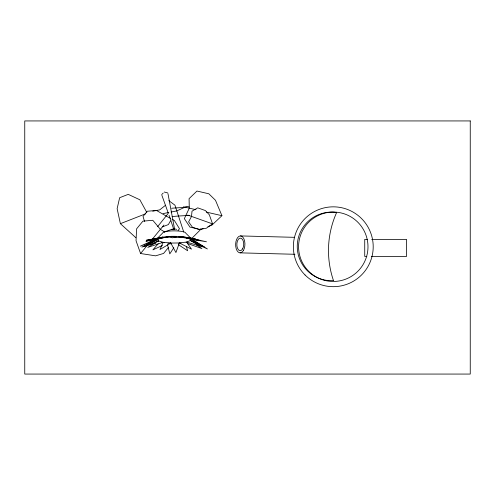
<?xml version="1.0" encoding="UTF-8"?>
<svg xmlns="http://www.w3.org/2000/svg" width="495" height="495" viewBox="0 0 495 495"><rect width="100%" height="100%" fill="white"/><g stroke="black" fill="none" stroke-linecap="round" stroke-linejoin="round"><path stroke-width="0.74" d="M200.487 228.808L200.005 230.163L192.072 238.138M173.794 247.748L169.791 253.892L167.52 244.635M155.975 240.36L157.2 238.516C169.643 234.834 182.921 236.282 195.426 238.974L181.158 236.56L178.67 237.625L171.734 236.319L160.714 238.095L162.966 237.037L146.359 240.261L157.2 238.516L140.37 246.133L155.975 240.36L141.848 247.061L155.925 243.113M157.583 226.704L168.319 213.271L161.884 195.302M178.058 230.534L179.487 228.746L174.351 220.448L172.421 219.471M168.387 247.58L163.591 253.44L155.591 255.841L140.586 253.52L147.343 245.266M148.308 244.085L163.919 225.021M158.183 243.75L152.906 249.87L162.416 245.427M161.692 194.597L163.239 193.05M156.333 239.363L162.577 233.139A11.583 2.271 0 0 1 174.166 230.868A11.583 2.271 0 0 1 185.749 233.139L192.512 239.883M173.751 229.284L174.085 228.962L174.648 229.513L167.978 193.669M203.136 228.473L200.407 229.519L189.975 227.112L184.344 218.666L189.282 208.154L189.078 198.662L196.967 191.045L208.84 193.786L215.492 200.289L221.927 215.696L211.984 225.058L207.9 226.63M165.559 205.239L159.675 209.892L152.726 211.179M212.565 223.888L206.434 228.189L199.138 229.569L192.413 227.18L188.607 221.865L191.516 216.414L192.004 211.198L197.722 207.838L205.376 210.554L209.335 214.799L212.565 223.888L187.741 215.078M146.854 212.516L139.862 199.782L128.23 194.362L119.648 197.715L117.129 208.667L120.384 223.678L145.808 213.741M162.391 226.883L168.362 224.582L170.967 220.034L169.024 215.306M164.13 232L172.087 229.247M186.083 242.55L187.525 242.179M176.783 236.864L172.347 237.804L168.968 236.802L156.828 238.807L168.968 236.802L176.096 236.721M163.09 213.605L168.869 212.473M171.041 212.046L176.82 210.907L186.77 206.335L188.985 206.929M178.782 243.268L180.972 243.088M367.538 239.394L364.728 239.394L364.728 256.429L366.832 256.429M371.714 239.394L406.55 239.394L406.55 256.429L371.368 256.429M167.898 243.224L171.518 243.317M240.465 235.923L294.519 237.328M240.106 252.858L294.933 254.281M179.054 236.858L185.173 237.464L200.549 240.582L189.876 238.868L185.173 237.464L188.347 238.454L178.961 236.938M161.89 242.414L164.154 242.754M192.351 239.407L206.477 241.789L188.7 237.693L192.351 239.407L207.405 248.966L193.161 242.216M183.441 206.805L195.964 209.694M206.347 212.095L221.927 215.696M164.272 192.023L167.786 192.963M187.525 243.497L201.972 248.589L196.23 244.703M157.193 240.935L158.412 241.504M170.49 218.487L156.488 210.449L147.207 211.26L143.03 216.482L144.552 221.444M164.841 232.062L160.374 229.346L152.8 220.287L142.907 221.147L136.583 228.876L136.045 240.756L140.586 253.52M178.429 244.666L187.617 250.755L186.386 246.38M168.82 200.654L174.939 205.178L183.732 232.013M120.384 223.678L135.834 237.68M170.985 220.962L173.869 229.723M170.237 242.519L170.602 243.942M172.087 229.717A2.401 0.47 0 0 1 173.541 229.024A2.401 0.47 0 0 1 176.567 229.482M171.598 208.259A19.07 0.619 -2.3 0 1 185.959 207.386M172.105 216.699A19.07 0.619 -2.3 0 1 189.338 215.449M179.363 242.965L175.923 252.561L170.806 243.057L163.152 242.303L158.45 240.904L143.476 246.64L157.954 239.227L161.809 237.724L145.957 241.201L157.954 239.227L158.45 240.904L147.776 247.376L163.152 242.303L159.978 249.505L170.806 243.057L179.363 242.965L186.522 242.043L190.371 240.539L204.348 246.968L189.876 238.868L190.371 240.539L202.368 246.758L186.522 242.043L191.497 249.152L179.363 242.965M333.407 280.387L328.934 280.628A34.31 34.31 0 0 1 297.359 243.788A34.31 34.31 0 0 1 334.199 212.207L336.55 212.702A92.862 92.862 0 0 0 333.407 280.387M470.25 120.935L24.75 120.935L24.75 374.065L470.25 374.065L470.25 120.935M305.056 274.985A39.922 39.922 0 0 0 371.844 257.091A39.922 39.922 0 0 0 322.95 208.197A39.922 39.922 0 0 0 305.056 274.985M243.447 250.408A8.471 4.647 -88.5 0 0 241.659 236.22A8.471 4.647 -88.5 0 0 235.75 246.541A8.471 4.647 -88.5 0 0 243.447 250.408M308.744 271.297A34.706 34.706 0 0 0 366.807 255.742A34.706 34.706 0 0 0 324.299 213.234A34.706 34.706 0 0 0 308.744 271.297M242.637 248.861A6.293 3.453 -88.5 0 0 241.306 238.318A6.293 3.453 -88.5 0 0 236.913 245.984A6.293 3.453 -88.5 0 0 242.637 248.861"/></g></svg>
